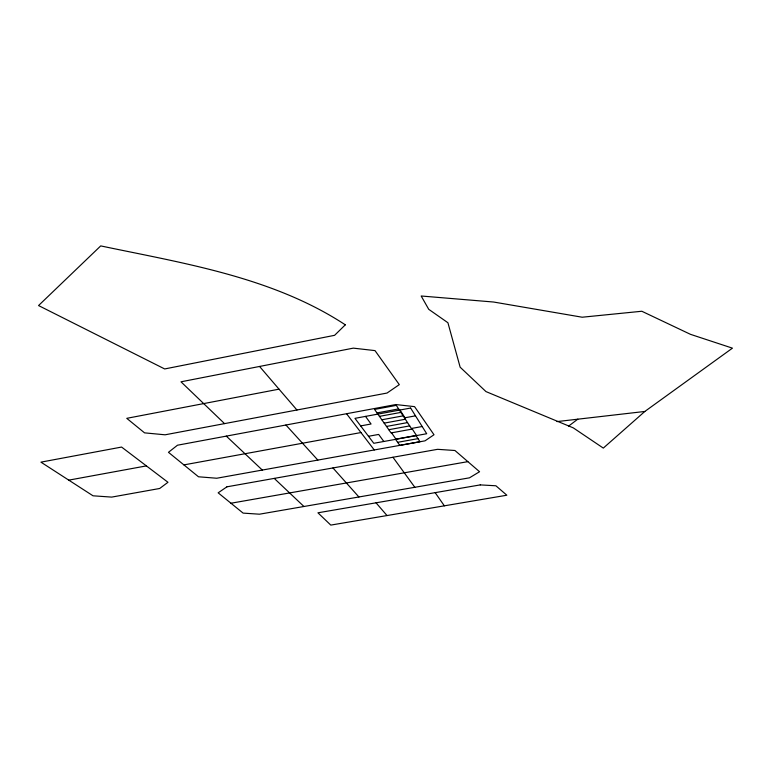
<?xml version="1.0" encoding="UTF-8"?>
<svg xmlns="http://www.w3.org/2000/svg" width="771" height="771" viewBox="0 0 771 771"><rect width="100%" height="100%" fill="white"/><g stroke="black" fill="none" stroke-linecap="round" stroke-linejoin="round"><path stroke-width="1.16" d="M644.816 411.463L603.308 448.096L573.296 427.876L485.971 391.591L460.142 367.189L447.922 322.741L428.743 309.325L421.168 295.997L493.623 302.03L582.182 317.218L641.819 311.253L690.488 334.335L732.45 348.155L644.816 411.463L556.97 421.592M568.632 426.093L577.836 419.145M296.951 409.999L279.025 389.162L126.752 418.335L144.553 432.859L165.1 434.805L387.032 393.046L399.301 384.633L375.005 350.612L353.32 348.135L180.992 381.809L224.544 423.616M285.925 425.014L177.484 445.214L168.464 452.317L198.494 476.786L216.728 478.242L425.004 440.848L433.996 434.748L414.557 406.635L395.783 404.553L285.925 425.014L317.845 460.085M377.019 412.919L398.626 408.909M379.438 416.369L400.901 412.408M381.828 419.771L403.146 415.848M360.674 425.91L371.063 424.002L365.502 416.388M415.502 415.839L404.977 417.766L399.937 410.018M68.773 480.14L146.394 465.896L167.972 482.289L159.684 488.486L111.699 497.102L93.021 495.801L40.921 462.147L121.587 447.064L146.394 465.896M384.18 423.134L405.353 419.241M386.502 426.44L407.531 422.595M183.903 464.894L360.973 432.55M388.786 429.707L409.68 425.891M368.49 436.28L378.667 434.43L383.823 441.484M422.18 426.508L411.878 428.387L416.542 435.567M412.312 429.052L391.042 432.926L374.571 409.411L396.323 405.373L411.801 429.148M416.456 435.432L395.465 439.229L399.764 445.368L420.002 441.735L415.954 435.528M397.634 442.323L417.988 438.651M230.953 503.232L467.862 461.646M226.298 436.116L262.304 470.059M274.235 478.396L303.947 506.499M332.956 467.949L358.91 496.977M376.036 502.817L387.013 515.548M259.567 366.456L279.025 389.162M346.555 413.719L374.263 449.956M392.95 457.27L414.827 487.291M391.543 432.83L395.957 439.142M435.162 492.64L444.337 505.824M345.321 324.822L334.595 335.318L164.676 368.952L38.55 305.557L100.722 245.901C184.24 263.46 272.51 277.068 345.321 324.822M226.925 486.819L218.154 492.823L243.106 513.11L259.461 514.199L469.472 477.827L479.562 471.727L454.948 450.505L437.571 449.32L226.925 486.819M410.625 408.042L354.959 418.345L373.79 443.296L426.7 433.736L410.625 408.042M480.227 484.901L317.931 512.802L330.788 525.099L506.846 495.223L495.907 485.778L480.227 484.901"/></g></svg>
